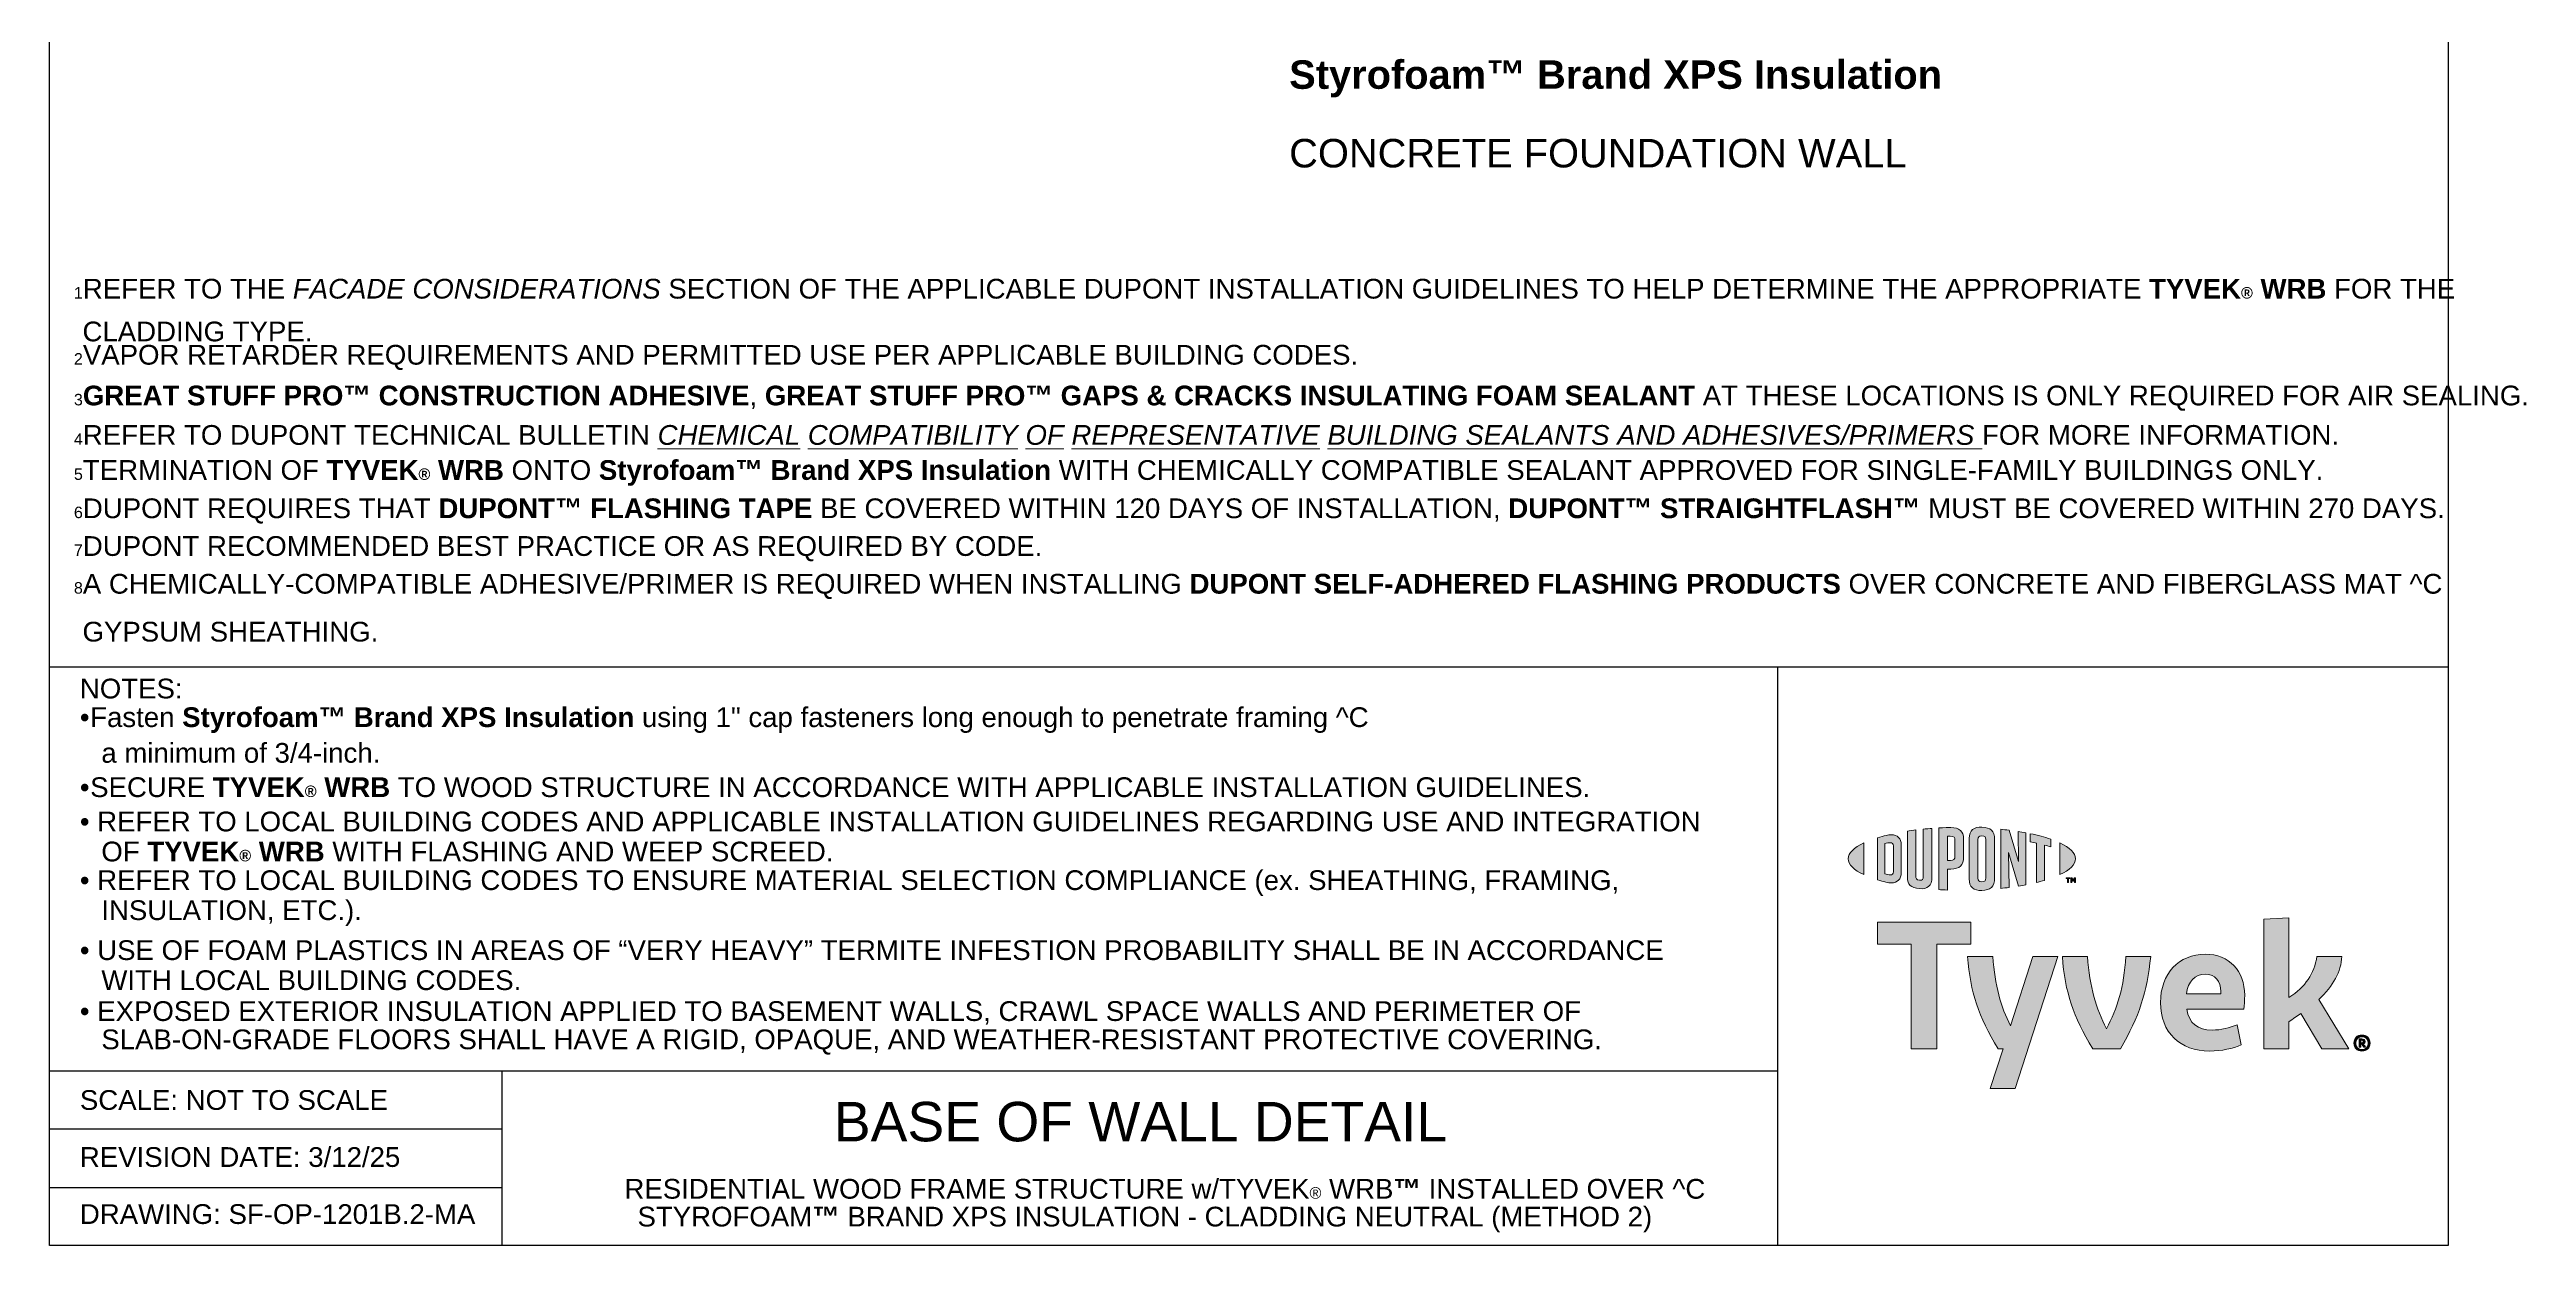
# Model space of a CAD drawing. Extents: x -3 to 604, y -763 to -5.
# Drawn here: x 26 to 604, y -763 to -484 of the extents above; entities that cross this region are included whole.
import ezdxf

# ---------------------------------------------------------------- set-up
doc = ezdxf.new("R2010")
doc.units = 0
doc.header["$MEASUREMENT"] = 0
doc.layers.add('background', color=7, linetype='Continuous', lineweight=0)
doc.layers.add('text', color=7, linetype='Continuous', lineweight=0)

# ---------------------------------------------------------------- blocks, each defined once
blk = doc.blocks.new('Block_1')
at = {"layer": 'background', "true_color": 0xe11b22, "transparency": 33554687}
h = blk.add_hatch(color=242, dxfattribs=at)
h.dxf.hatch_style = 2
edge = h.paths.add_edge_path()
edge.add_spline(control_points=[(445.62, -672.59), (445.62, -673.95), (446.93, -675.22), (449.23, -676.31), (449.23, -676.31), (449.23, -668.91), (449.23, -668.91), (446.93, -669.99), (445.62, -671.25), (445.62, -672.59)], knot_values=[0, 0, 0, 0, 1, 1, 1, 2, 2, 2, 3, 3, 3, 3], degree=3, periodic=0)
h = blk.add_hatch(color=242, dxfattribs=at)
h.dxf.hatch_style = 2
edge = h.paths.add_edge_path()
edge.add_spline(control_points=[(456.13, -675.62), (456.13, -676.19), (455.78, -676.38), (455.38, -676.38), (455.06, -676.38), (454.57, -676.26), (454.17, -676.15), (454.17, -676.15), (454.17, -669.08), (454.17, -669.08), (454.57, -668.97), (455.06, -668.86), (455.38, -668.86), (455.78, -668.86), (456.13, -669.04), (456.13, -669.61), (456.13, -669.61), (456.13, -675.62), (456.13, -675.62)], knot_values=[0, 0, 0, 0, 1, 1, 1, 2, 2, 2, 3, 3, 3, 4, 4, 4, 5, 5, 5, 6, 6, 6, 6], degree=3, periodic=0)
edge = h.paths.add_edge_path()
edge.add_spline(control_points=[(455.64, -667.01), (455, -667.01), (454.08, -667.19), (452.41, -667.71), (452.41, -667.71), (452.41, -677.52), (452.41, -677.52), (453.88, -677.96), (455, -678.23), (455.64, -678.23), (457.12, -678.23), (457.95, -677.32), (457.95, -675.87), (457.95, -675.87), (457.95, -669.36), (457.95, -669.36), (457.95, -667.91), (457.12, -667.01), (455.64, -667.01)], knot_values=[0, 0, 0, 0, 1, 1, 1, 2, 2, 2, 3, 3, 3, 4, 4, 4, 5, 5, 5, 6, 6, 6, 6], degree=3, periodic=0)
h = blk.add_hatch(color=242, dxfattribs=at)
h.dxf.hatch_style = 2
edge = h.paths.add_edge_path()
edge.add_spline(control_points=[(463.1, -676.77), (463.1, -677.34), (462.91, -677.7), (462.2, -677.61), (461.5, -677.53), (461.32, -677.23), (461.32, -676.56), (461.32, -676.56), (461.32, -665.89), (461.32, -665.89), (460.85, -665.94), (459.82, -666.08), (459.38, -666.14), (459.38, -666.14), (459.38, -676.94), (459.38, -676.94), (459.38, -678.66), (460.22, -679.33), (462.2, -679.56), (464.01, -679.77), (465.12, -678.85), (465.12, -676.94), (465.12, -676.94), (465.12, -665.53), (465.12, -665.53), (464.74, -665.55), (463.5, -665.66), (463.1, -665.7), (463.1, -665.7), (463.1, -676.77), (463.1, -676.77)], knot_values=[0, 0, 0, 0, 1, 1, 1, 2, 2, 2, 3, 3, 3, 4, 4, 4, 5, 5, 5, 6, 6, 6, 7, 7, 7, 8, 8, 8, 9, 9, 9, 10, 10, 10, 10], degree=3, periodic=0)
h = blk.add_hatch(color=242, dxfattribs=at)
h.dxf.hatch_style = 2
edge = h.paths.add_edge_path()
edge.add_spline(control_points=[(470.46, -672.08), (470.46, -672.7), (470.24, -673.01), (469.42, -673.01), (469.42, -673.01), (468.72, -673.01), (468.72, -673.01), (468.72, -673.01), (468.72, -667.35), (468.72, -667.35), (469.03, -667.33), (469.2, -667.33), (469.39, -667.33), (470.27, -667.33), (470.46, -667.66), (470.46, -668.29), (470.46, -668.29), (470.46, -672.08), (470.46, -672.08)], knot_values=[0, 0, 0, 0, 1, 1, 1, 2, 2, 2, 3, 3, 3, 4, 4, 4, 5, 5, 5, 6, 6, 6, 6], degree=3, periodic=0)
edge = h.paths.add_edge_path()
edge.add_spline(control_points=[(469.51, -665.32), (469.15, -665.32), (467.87, -665.36), (466.7, -665.43), (466.7, -665.43), (466.7, -679.8), (466.7, -679.8), (467.1, -679.82), (468.15, -679.88), (468.72, -679.89), (468.72, -679.89), (468.72, -675.01), (468.72, -675.01), (468.72, -675.01), (469.51, -675.01), (469.51, -675.01), (471.62, -675), (472.5, -674.06), (472.5, -672.23), (472.5, -672.23), (472.5, -668), (472.5, -668), (472.5, -666.21), (471.51, -665.32), (469.51, -665.32)], knot_values=[0, 0, 0, 0, 1, 1, 1, 2, 2, 2, 3, 3, 3, 4, 4, 4, 5, 5, 5, 6, 6, 6, 7, 7, 7, 8, 8, 8, 8], degree=3, periodic=0)
h = blk.add_hatch(color=242, dxfattribs=at)
h.dxf.hatch_style = 2
edge = h.paths.add_edge_path()
edge.add_spline(control_points=[(477.67, -677.1), (477.67, -677.66), (477.48, -677.96), (476.77, -677.98), (476.03, -678), (475.83, -677.68), (475.83, -677.1), (475.83, -677.1), (475.83, -668.14), (475.83, -668.14), (475.83, -667.55), (476.03, -667.23), (476.77, -667.25), (477.48, -667.27), (477.67, -667.57), (477.67, -668.14), (477.67, -668.14), (477.67, -677.1), (477.67, -677.1)], knot_values=[0, 0, 0, 0, 1, 1, 1, 2, 2, 2, 3, 3, 3, 4, 4, 4, 5, 5, 5, 6, 6, 6, 6], degree=3, periodic=0)
edge = h.paths.add_edge_path()
edge.add_spline(control_points=[(476.77, -665.24), (474.89, -665.15), (473.78, -665.98), (473.78, -667.87), (473.78, -667.87), (473.78, -677.26), (473.78, -677.26), (473.78, -679.26), (474.79, -680.08), (476.77, -680), (478.7, -679.91), (479.71, -679.18), (479.71, -677.05), (479.71, -677.05), (479.71, -668.08), (479.71, -668.08), (479.71, -666.06), (478.8, -665.34), (476.77, -665.24)], knot_values=[0, 0, 0, 0, 1, 1, 1, 2, 2, 2, 3, 3, 3, 4, 4, 4, 5, 5, 5, 6, 6, 6, 6], degree=3, periodic=0)
h = blk.add_hatch(color=242, dxfattribs=at)
h.dxf.hatch_style = 2
edge = h.paths.add_edge_path()
edge.add_spline(control_points=[(485.31, -673.24), (485.31, -673.24), (483.07, -665.94), (483.07, -665.94), (482.46, -665.86), (481.73, -665.78), (481.16, -665.72), (481.16, -665.72), (481.16, -679.51), (481.16, -679.51), (481.56, -679.47), (482.57, -679.36), (483.1, -679.29), (483.1, -679.29), (482.94, -671.17), (482.94, -671.17), (482.94, -671.17), (485.31, -678.97), (485.31, -678.97), (485.81, -678.89), (486.55, -678.76), (487.03, -678.67), (487.03, -678.67), (487.03, -666.56), (487.03, -666.56), (486.53, -666.46), (485.61, -666.3), (485.17, -666.24), (485.17, -666.24), (485.31, -673.24), (485.31, -673.24)], knot_values=[0, 0, 0, 0, 1, 1, 1, 2, 2, 2, 3, 3, 3, 4, 4, 4, 5, 5, 5, 6, 6, 6, 7, 7, 7, 8, 8, 8, 9, 9, 9, 10, 10, 10, 10], degree=3, periodic=0)
h = blk.add_hatch(color=242, dxfattribs=at)
h.dxf.hatch_style = 2
edge = h.paths.add_edge_path()
edge.add_spline(control_points=[(488.03, -668.68), (488.53, -668.77), (489.02, -668.87), (489.5, -668.97), (489.5, -668.97), (489.5, -678.14), (489.5, -678.14), (489.94, -678.03), (490.76, -677.82), (491.31, -677.66), (491.31, -677.66), (491.31, -669.4), (491.31, -669.4), (491.83, -669.54), (492.33, -669.68), (492.78, -669.81), (492.78, -669.81), (492.78, -668.04), (492.78, -668.04), (491.35, -667.54), (489.82, -667.13), (488.03, -666.76), (488.03, -666.76), (488.03, -668.68), (488.03, -668.68)], knot_values=[0, 0, 0, 0, 1, 1, 1, 2, 2, 2, 3, 3, 3, 4, 4, 4, 5, 5, 5, 6, 6, 6, 7, 7, 7, 8, 8, 8, 8], degree=3, periodic=0)
h = blk.add_hatch(color=242, dxfattribs=at)
h.dxf.hatch_style = 2
edge = h.paths.add_edge_path()
edge.add_spline(control_points=[(498.56, -672.59), (498.56, -673.95), (497.25, -675.22), (494.95, -676.31), (494.95, -676.31), (494.95, -668.91), (494.95, -668.91), (497.25, -669.99), (498.56, -671.25), (498.56, -672.59)], knot_values=[0, 0, 0, 0, 1, 1, 1, 2, 2, 2, 3, 3, 3, 3], degree=3, periodic=0)
h = blk.add_hatch(color=242, dxfattribs=at)
h.dxf.hatch_style = 2
edge = h.paths.add_edge_path()
edge.add_spline(control_points=[(497.49, -677.05), (497.49, -677.05), (497.71, -677.05), (497.71, -677.05), (497.71, -677.05), (498.03, -677.55), (498.03, -677.55), (498.03, -677.55), (498.35, -677.05), (498.35, -677.05), (498.35, -677.05), (498.56, -677.05), (498.56, -677.05), (498.56, -677.05), (498.56, -678.12), (498.56, -678.12), (498.56, -678.12), (498.37, -678.12), (498.37, -678.12), (498.37, -678.12), (498.37, -677.36), (498.37, -677.36), (498.37, -677.36), (498.04, -677.87), (498.04, -677.87), (498.04, -677.87), (498.02, -677.87), (498.02, -677.87), (498.02, -677.87), (497.69, -677.36), (497.69, -677.36), (497.69, -677.36), (497.69, -678.12), (497.69, -678.12), (497.69, -678.12), (497.49, -678.12), (497.49, -678.12), (497.49, -678.12), (497.49, -677.05), (497.49, -677.05)], knot_values=[0, 0, 0, 0, 1, 1, 1, 2, 2, 2, 3, 3, 3, 4, 4, 4, 5, 5, 5, 6, 6, 6, 7, 7, 7, 8, 8, 8, 9, 9, 9, 10, 10, 10, 11, 11, 11, 12, 12, 12, 13, 13, 13, 13], degree=3, periodic=0)
edge = h.paths.add_edge_path()
edge.add_spline(control_points=[(496.73, -677.24), (496.73, -677.24), (496.4, -677.24), (496.4, -677.24), (496.4, -677.24), (496.4, -677.05), (496.4, -677.05), (496.4, -677.05), (497.26, -677.05), (497.26, -677.05), (497.26, -677.05), (497.26, -677.24), (497.26, -677.24), (497.26, -677.24), (496.93, -677.24), (496.93, -677.24), (496.93, -677.24), (496.93, -678.12), (496.93, -678.12), (496.93, -678.12), (496.73, -678.12), (496.73, -678.12), (496.73, -678.12), (496.73, -677.24), (496.73, -677.24)], knot_values=[0, 0, 0, 0, 1, 1, 1, 2, 2, 2, 3, 3, 3, 4, 4, 4, 5, 5, 5, 6, 6, 6, 7, 7, 7, 8, 8, 8, 8], degree=3, periodic=0)
at = {"layer": 'background'}
for points, knots in [([(445.62, -672.59), (445.62, -673.95), (446.93, -675.22), (449.23, -676.31), (449.23, -676.31), (449.23, -668.91), (449.23, -668.91), (446.93, -669.99), (445.62, -671.25), (445.62, -672.59)], [0, 0, 0, 0, 1, 1, 1, 2, 2, 2, 3, 3, 3, 3]), ([(455.64, -667.01), (455, -667.01), (454.08, -667.19), (452.41, -667.71), (452.41, -667.71), (452.41, -677.52), (452.41, -677.52), (453.88, -677.96), (455, -678.23), (455.64, -678.23), (457.12, -678.23), (457.95, -677.32), (457.95, -675.87), (457.95, -675.87), (457.95, -669.36), (457.95, -669.36), (457.95, -667.91), (457.12, -667.01), (455.64, -667.01)], [0, 0, 0, 0, 1, 1, 1, 2, 2, 2, 3, 3, 3, 4, 4, 4, 5, 5, 5, 6, 6, 6, 6]), ([(456.13, -675.62), (456.13, -676.19), (455.78, -676.38), (455.38, -676.38), (455.06, -676.38), (454.57, -676.26), (454.17, -676.15), (454.17, -676.15), (454.17, -669.08), (454.17, -669.08), (454.57, -668.97), (455.06, -668.86), (455.38, -668.86), (455.78, -668.86), (456.13, -669.04), (456.13, -669.61), (456.13, -669.61), (456.13, -675.62), (456.13, -675.62)], [0, 0, 0, 0, 1, 1, 1, 2, 2, 2, 3, 3, 3, 4, 4, 4, 5, 5, 5, 6, 6, 6, 6]), ([(463.1, -676.77), (463.1, -677.34), (462.91, -677.7), (462.2, -677.61), (461.5, -677.53), (461.32, -677.23), (461.32, -676.56), (461.32, -676.56), (461.32, -665.89), (461.32, -665.89), (460.85, -665.94), (459.82, -666.08), (459.38, -666.14), (459.38, -666.14), (459.38, -676.94), (459.38, -676.94), (459.38, -678.66), (460.22, -679.33), (462.2, -679.56), (464.01, -679.77), (465.12, -678.85), (465.12, -676.94), (465.12, -676.94), (465.12, -665.53), (465.12, -665.53), (464.74, -665.55), (463.5, -665.66), (463.1, -665.7), (463.1, -665.7), (463.1, -676.77), (463.1, -676.77)], [0, 0, 0, 0, 1, 1, 1, 2, 2, 2, 3, 3, 3, 4, 4, 4, 5, 5, 5, 6, 6, 6, 7, 7, 7, 8, 8, 8, 9, 9, 9, 10, 10, 10, 10]), ([(469.51, -665.32), (469.15, -665.32), (467.87, -665.36), (466.7, -665.43), (466.7, -665.43), (466.7, -679.8), (466.7, -679.8), (467.1, -679.82), (468.15, -679.88), (468.72, -679.89), (468.72, -679.89), (468.72, -675.01), (468.72, -675.01), (468.72, -675.01), (469.51, -675.01), (469.51, -675.01), (471.62, -675), (472.5, -674.06), (472.5, -672.23), (472.5, -672.23), (472.5, -668), (472.5, -668), (472.5, -666.21), (471.51, -665.32), (469.51, -665.32)], [0, 0, 0, 0, 1, 1, 1, 2, 2, 2, 3, 3, 3, 4, 4, 4, 5, 5, 5, 6, 6, 6, 7, 7, 7, 8, 8, 8, 8]), ([(470.46, -672.08), (470.46, -672.7), (470.24, -673.01), (469.42, -673.01), (469.42, -673.01), (468.72, -673.01), (468.72, -673.01), (468.72, -673.01), (468.72, -667.35), (468.72, -667.35), (469.03, -667.33), (469.2, -667.33), (469.39, -667.33), (470.27, -667.33), (470.46, -667.66), (470.46, -668.29), (470.46, -668.29), (470.46, -672.08), (470.46, -672.08)], [0, 0, 0, 0, 1, 1, 1, 2, 2, 2, 3, 3, 3, 4, 4, 4, 5, 5, 5, 6, 6, 6, 6]), ([(476.77, -665.24), (474.89, -665.15), (473.78, -665.98), (473.78, -667.87), (473.78, -667.87), (473.78, -677.26), (473.78, -677.26), (473.78, -679.26), (474.79, -680.08), (476.77, -680), (478.7, -679.91), (479.71, -679.18), (479.71, -677.05), (479.71, -677.05), (479.71, -668.08), (479.71, -668.08), (479.71, -666.06), (478.8, -665.34), (476.77, -665.24)], [0, 0, 0, 0, 1, 1, 1, 2, 2, 2, 3, 3, 3, 4, 4, 4, 5, 5, 5, 6, 6, 6, 6]), ([(477.67, -677.1), (477.67, -677.66), (477.48, -677.96), (476.77, -677.98), (476.03, -678), (475.83, -677.68), (475.83, -677.1), (475.83, -677.1), (475.83, -668.14), (475.83, -668.14), (475.83, -667.55), (476.03, -667.23), (476.77, -667.25), (477.48, -667.27), (477.67, -667.57), (477.67, -668.14), (477.67, -668.14), (477.67, -677.1), (477.67, -677.1)], [0, 0, 0, 0, 1, 1, 1, 2, 2, 2, 3, 3, 3, 4, 4, 4, 5, 5, 5, 6, 6, 6, 6]), ([(485.31, -673.24), (485.31, -673.24), (483.07, -665.94), (483.07, -665.94), (482.46, -665.86), (481.73, -665.78), (481.16, -665.72), (481.16, -665.72), (481.16, -679.51), (481.16, -679.51), (481.56, -679.47), (482.57, -679.36), (483.1, -679.29), (483.1, -679.29), (482.94, -671.17), (482.94, -671.17), (482.94, -671.17), (485.31, -678.97), (485.31, -678.97), (485.81, -678.89), (486.55, -678.76), (487.03, -678.67), (487.03, -678.67), (487.03, -666.56), (487.03, -666.56), (486.53, -666.46), (485.61, -666.3), (485.17, -666.24), (485.17, -666.24), (485.31, -673.24), (485.31, -673.24)], [0, 0, 0, 0, 1, 1, 1, 2, 2, 2, 3, 3, 3, 4, 4, 4, 5, 5, 5, 6, 6, 6, 7, 7, 7, 8, 8, 8, 9, 9, 9, 10, 10, 10, 10]), ([(488.03, -668.68), (488.53, -668.77), (489.02, -668.87), (489.5, -668.97), (489.5, -668.97), (489.5, -678.14), (489.5, -678.14), (489.94, -678.03), (490.76, -677.82), (491.31, -677.66), (491.31, -677.66), (491.31, -669.4), (491.31, -669.4), (491.83, -669.54), (492.33, -669.68), (492.78, -669.81), (492.78, -669.81), (492.78, -668.04), (492.78, -668.04), (491.35, -667.54), (489.82, -667.13), (488.03, -666.76), (488.03, -666.76), (488.03, -668.68), (488.03, -668.68)], [0, 0, 0, 0, 1, 1, 1, 2, 2, 2, 3, 3, 3, 4, 4, 4, 5, 5, 5, 6, 6, 6, 7, 7, 7, 8, 8, 8, 8]), ([(498.56, -672.59), (498.56, -673.95), (497.25, -675.22), (494.95, -676.31), (494.95, -676.31), (494.95, -668.91), (494.95, -668.91), (497.25, -669.99), (498.56, -671.25), (498.56, -672.59)], [0, 0, 0, 0, 1, 1, 1, 2, 2, 2, 3, 3, 3, 3]), ([(496.73, -677.24), (496.73, -677.24), (496.4, -677.24), (496.4, -677.24), (496.4, -677.24), (496.4, -677.05), (496.4, -677.05), (496.4, -677.05), (497.26, -677.05), (497.26, -677.05), (497.26, -677.05), (497.26, -677.24), (497.26, -677.24), (497.26, -677.24), (496.93, -677.24), (496.93, -677.24), (496.93, -677.24), (496.93, -678.12), (496.93, -678.12), (496.93, -678.12), (496.73, -678.12), (496.73, -678.12), (496.73, -678.12), (496.73, -677.24), (496.73, -677.24)], [0, 0, 0, 0, 1, 1, 1, 2, 2, 2, 3, 3, 3, 4, 4, 4, 5, 5, 5, 6, 6, 6, 7, 7, 7, 8, 8, 8, 8]), ([(497.49, -677.05), (497.49, -677.05), (497.71, -677.05), (497.71, -677.05), (497.71, -677.05), (498.03, -677.55), (498.03, -677.55), (498.03, -677.55), (498.35, -677.05), (498.35, -677.05), (498.35, -677.05), (498.56, -677.05), (498.56, -677.05), (498.56, -677.05), (498.56, -678.12), (498.56, -678.12), (498.56, -678.12), (498.37, -678.12), (498.37, -678.12), (498.37, -678.12), (498.37, -677.36), (498.37, -677.36), (498.37, -677.36), (498.04, -677.87), (498.04, -677.87), (498.04, -677.87), (498.02, -677.87), (498.02, -677.87), (498.02, -677.87), (497.69, -677.36), (497.69, -677.36), (497.69, -677.36), (497.69, -678.12), (497.69, -678.12), (497.69, -678.12), (497.49, -678.12), (497.49, -678.12), (497.49, -678.12), (497.49, -677.05), (497.49, -677.05)], [0, 0, 0, 0, 1, 1, 1, 2, 2, 2, 3, 3, 3, 4, 4, 4, 5, 5, 5, 6, 6, 6, 7, 7, 7, 8, 8, 8, 9, 9, 9, 10, 10, 10, 11, 11, 11, 12, 12, 12, 13, 13, 13, 13])]:
    blk.add_open_spline(points, degree=3, knots=knots, dxfattribs=at)
blk = doc.blocks.new('Block_5')
at = {"layer": 'background', "true_color": 0x17477e, "transparency": 33554687}
h = blk.add_hatch(color=156, dxfattribs=at)
h.dxf.hatch_style = 2
edge = h.paths.add_edge_path()
edge.add_spline(control_points=[(555.25, -705.41), (555.25, -705.41), (562.26, -716.93), (562.26, -716.93), (562.26, -716.93), (555.93, -716.93), (555.93, -716.93), (555.93, -716.93), (551.08, -708.7), (551.08, -708.7), (550.19, -709.33), (549.26, -709.97), (548.25, -710.6), (548.25, -710.6), (548.25, -716.93), (548.25, -716.93), (548.25, -716.93), (542.42, -716.93), (542.42, -716.93), (542.42, -716.93), (542.42, -686.67), (542.42, -686.67), (542.42, -686.67), (548.25, -686.37), (548.25, -686.37), (548.25, -686.37), (548.25, -704.99), (548.25, -704.99), (552.21, -702.41), (554.16, -699.46), (554.83, -695.36), (554.83, -695.36), (560.61, -695.36), (560.61, -695.36), (560.49, -698.99), (558.63, -702.24), (555.25, -705.41)], knot_values=[0, 0, 0, 0, 1, 1, 1, 2, 2, 2, 3, 3, 3, 4, 4, 4, 5, 5, 5, 6, 6, 6, 7, 7, 7, 8, 8, 8, 9, 9, 9, 10, 10, 10, 11, 11, 11, 12, 12, 12, 12], degree=3, periodic=0)
h = blk.add_hatch(color=156, dxfattribs=at)
h.dxf.hatch_style = 2
h.paths.add_polyline_path([(474.14, -687.39), (452.41, -687.39), (452.41, -692.54), (460.25, -692.54), (460.25, -716.93), (466.29, -716.93), (466.29, -692.54), (474.14, -692.54)])
h = blk.add_hatch(color=156, dxfattribs=at)
h.dxf.hatch_style = 2
edge = h.paths.add_edge_path()
edge.add_spline(control_points=[(510.27, -695.36), (509.89, -702.58), (508.28, -707.48), (505.79, -712.24), (503.39, -707.48), (501.83, -702.58), (501.36, -695.36), (501.36, -695.36), (495.5, -695.36), (495.5, -695.36), (496.13, -703.85), (498.03, -709.29), (502.59, -716.93), (502.59, -716.93), (509.04, -716.93), (509.04, -716.93), (513.43, -709.29), (515.25, -703.85), (516.09, -695.36), (516.09, -695.36), (510.27, -695.36), (510.27, -695.36)], knot_values=[0, 0, 0, 0, 1, 1, 1, 2, 2, 2, 3, 3, 3, 4, 4, 4, 5, 5, 5, 6, 6, 6, 7, 7, 7, 7], degree=3, periodic=0)
h = blk.add_hatch(color=156, dxfattribs=at)
h.dxf.hatch_style = 2
edge = h.paths.add_edge_path()
edge.add_spline(control_points=[(524.4, -704.1), (524.4, -704.1), (532.42, -704.1), (532.42, -704.1), (532.42, -704.1), (532.42, -703.59), (532.42, -703.59), (532.42, -701.23), (531.16, -699.5), (528.83, -699.5), (526.39, -699.5), (524.78, -701.23), (524.4, -704.1)], knot_values=[0, 0, 0, 0, 1, 1, 1, 2, 2, 2, 3, 3, 3, 4, 4, 4, 4], degree=3, periodic=0)
edge = h.paths.add_edge_path()
edge.add_spline(control_points=[(537.19, -716), (535.33, -716.85), (532.59, -717.44), (529.81, -717.44), (523.01, -717.44), (518.37, -713.13), (518.37, -706.13), (518.37, -699.42), (522.63, -694.86), (528.83, -694.86), (534.36, -694.86), (537.99, -698.78), (537.99, -704.44), (537.99, -705.7), (537.91, -706.8), (537.82, -707.64), (537.82, -707.64), (524.49, -707.64), (524.49, -707.64), (525.04, -711.02), (527.02, -712.54), (530.4, -712.54), (532.46, -712.54), (534.45, -712.08), (536.26, -711.32), (536.26, -711.32), (537.19, -716), (537.19, -716)], knot_values=[0, 0, 0, 0, 1, 1, 1, 2, 2, 2, 3, 3, 3, 4, 4, 4, 5, 5, 5, 6, 6, 6, 7, 7, 7, 8, 8, 8, 9, 9, 9, 9], degree=3, periodic=0)
at = {"layer": 'background'}
blk.add_lwpolyline([(474.14, -687.39), (452.41, -687.39), (452.41, -692.54), (460.25, -692.54), (460.25, -716.93), (466.29, -716.93), (466.29, -692.54), (474.14, -692.54)], close=True, dxfattribs=at)
for points, knots in [([(555.25, -705.41), (555.25, -705.41), (562.26, -716.93), (562.26, -716.93), (562.26, -716.93), (555.93, -716.93), (555.93, -716.93), (555.93, -716.93), (551.08, -708.7), (551.08, -708.7), (550.19, -709.33), (549.26, -709.97), (548.25, -710.6), (548.25, -710.6), (548.25, -716.93), (548.25, -716.93), (548.25, -716.93), (542.42, -716.93), (542.42, -716.93), (542.42, -716.93), (542.42, -686.67), (542.42, -686.67), (542.42, -686.67), (548.25, -686.37), (548.25, -686.37), (548.25, -686.37), (548.25, -704.99), (548.25, -704.99), (552.21, -702.41), (554.16, -699.46), (554.83, -695.36), (554.83, -695.36), (560.61, -695.36), (560.61, -695.36), (560.49, -698.99), (558.63, -702.24), (555.25, -705.41)], [0, 0, 0, 0, 1, 1, 1, 2, 2, 2, 3, 3, 3, 4, 4, 4, 5, 5, 5, 6, 6, 6, 7, 7, 7, 8, 8, 8, 9, 9, 9, 10, 10, 10, 11, 11, 11, 12, 12, 12, 12]), ([(510.27, -695.36), (509.89, -702.58), (508.28, -707.48), (505.79, -712.24), (503.39, -707.48), (501.83, -702.58), (501.36, -695.36), (501.36, -695.36), (495.5, -695.36), (495.5, -695.36), (496.13, -703.85), (498.03, -709.29), (502.59, -716.93), (502.59, -716.93), (509.04, -716.93), (509.04, -716.93), (513.43, -709.29), (515.25, -703.85), (516.09, -695.36), (516.09, -695.36), (510.27, -695.36), (510.27, -695.36)], [0, 0, 0, 0, 1, 1, 1, 2, 2, 2, 3, 3, 3, 4, 4, 4, 5, 5, 5, 6, 6, 6, 7, 7, 7, 7]), ([(537.19, -716), (535.33, -716.85), (532.59, -717.44), (529.81, -717.44), (523.01, -717.44), (518.37, -713.13), (518.37, -706.13), (518.37, -699.42), (522.63, -694.86), (528.83, -694.86), (534.36, -694.86), (537.99, -698.78), (537.99, -704.44), (537.99, -705.7), (537.91, -706.8), (537.82, -707.64), (537.82, -707.64), (524.49, -707.64), (524.49, -707.64), (525.04, -711.02), (527.02, -712.54), (530.4, -712.54), (532.46, -712.54), (534.45, -712.08), (536.26, -711.32), (536.26, -711.32), (537.19, -716), (537.19, -716)], [0, 0, 0, 0, 1, 1, 1, 2, 2, 2, 3, 3, 3, 4, 4, 4, 5, 5, 5, 6, 6, 6, 7, 7, 7, 8, 8, 8, 9, 9, 9, 9]), ([(524.4, -704.1), (524.4, -704.1), (532.42, -704.1), (532.42, -704.1), (532.42, -704.1), (532.42, -703.59), (532.42, -703.59), (532.42, -701.23), (531.16, -699.5), (528.83, -699.5), (526.39, -699.5), (524.78, -701.23), (524.4, -704.1)], [0, 0, 0, 0, 1, 1, 1, 2, 2, 2, 3, 3, 3, 4, 4, 4, 4])]:
    blk.add_open_spline(points, degree=3, knots=knots, dxfattribs=at)
blk = doc.blocks.new('Block_4')
at = {"layer": 'background', "true_color": 0x17477e, "transparency": 33554687}
h = blk.add_hatch(color=156, dxfattribs=at)
h.dxf.hatch_style = 2
edge = h.paths.add_edge_path()
edge.add_spline(control_points=[(488.64, -695.36), (488.64, -695.36), (483.41, -711.6), (483.41, -711.6), (481.19, -707.03), (479.74, -702.25), (479.3, -695.36), (479.3, -695.36), (473.43, -695.36), (473.43, -695.36), (474.07, -703.85), (475.97, -709.29), (480.52, -716.93), (480.52, -716.93), (481.7, -716.93), (481.7, -716.93), (481.7, -716.93), (478.71, -726.21), (478.71, -726.21), (478.71, -726.21), (484.53, -726.21), (484.53, -726.21), (484.53, -726.21), (494.46, -695.36), (494.46, -695.36), (494.46, -695.36), (488.64, -695.36), (488.64, -695.36)], knot_values=[0, 0, 0, 0, 1, 1, 1, 2, 2, 2, 3, 3, 3, 4, 4, 4, 5, 5, 5, 6, 6, 6, 7, 7, 7, 8, 8, 8, 9, 9, 9, 9], degree=3, periodic=0)
at = {"layer": 'background'}
blk.add_open_spline([(488.64, -695.36), (488.64, -695.36), (483.41, -711.6), (483.41, -711.6), (481.19, -707.03), (479.74, -702.25), (479.3, -695.36), (479.3, -695.36), (473.43, -695.36), (473.43, -695.36), (474.07, -703.85), (475.97, -709.29), (480.52, -716.93), (480.52, -716.93), (481.7, -716.93), (481.7, -716.93), (481.7, -716.93), (478.71, -726.21), (478.71, -726.21), (478.71, -726.21), (484.53, -726.21), (484.53, -726.21), (484.53, -726.21), (494.46, -695.36), (494.46, -695.36), (494.46, -695.36), (488.64, -695.36), (488.64, -695.36)], degree=3, knots=[0, 0, 0, 0, 1, 1, 1, 2, 2, 2, 3, 3, 3, 4, 4, 4, 5, 5, 5, 6, 6, 6, 7, 7, 7, 8, 8, 8, 9, 9, 9, 9], dxfattribs=at)
blk.add_blockref('Block_5', (0, 0), dxfattribs=at)
blk = doc.blocks.new('Block_6')
at = {"layer": 'background', "true_color": 0x17477e, "transparency": 33554687}
h = blk.add_hatch(color=156, dxfattribs=at)
h.dxf.hatch_style = 2
edge = h.paths.add_edge_path()
edge.add_spline(control_points=[(565.05, -714.94), (565.05, -714.94), (565.05, -715.49), (565.05, -715.49), (565.05, -715.49), (565.29, -715.49), (565.29, -715.49), (565.53, -715.49), (565.65, -715.43), (565.65, -715.22), (565.65, -715.01), (565.53, -714.94), (565.29, -714.94), (565.29, -714.94), (565.05, -714.94), (565.05, -714.94)], knot_values=[0, 0, 0, 0, 1, 1, 1, 2, 2, 2, 3, 3, 3, 4, 4, 4, 5, 5, 5, 5], degree=3, periodic=0)
edge = h.paths.add_edge_path()
edge.add_spline(control_points=[(564.64, -714.59), (564.64, -714.59), (565.29, -714.59), (565.29, -714.59), (565.8, -714.59), (566.05, -714.83), (566.05, -715.22), (566.05, -715.49), (565.93, -715.68), (565.68, -715.77), (565.81, -716.02), (565.97, -716.25), (566.18, -716.5), (566.18, -716.5), (565.69, -716.5), (565.69, -716.5), (565.51, -716.27), (565.38, -716.06), (565.27, -715.84), (565.27, -715.84), (565.05, -715.84), (565.05, -715.84), (565.05, -715.84), (565.05, -716.5), (565.05, -716.5), (565.05, -716.5), (564.64, -716.5), (564.64, -716.5), (564.64, -716.5), (564.64, -714.59), (564.64, -714.59)], knot_values=[0, 0, 0, 0, 1, 1, 1, 2, 2, 2, 3, 3, 3, 4, 4, 4, 5, 5, 5, 6, 6, 6, 7, 7, 7, 8, 8, 8, 9, 9, 9, 10, 10, 10, 10], degree=3, periodic=0)
edge = h.paths.add_edge_path()
edge.add_spline(control_points=[(565.32, -714.1), (564.4, -714.1), (563.88, -714.63), (563.88, -715.58), (563.88, -716.54), (564.4, -717.06), (565.32, -717.06), (566.23, -717.06), (566.76, -716.54), (566.76, -715.58), (566.76, -714.63), (566.23, -714.1), (565.32, -714.1)], knot_values=[0, 0, 0, 0, 1, 1, 1, 2, 2, 2, 3, 3, 3, 4, 4, 4, 4], degree=3, periodic=0)
edge = h.paths.add_edge_path()
edge.add_spline(control_points=[(565.32, -713.72), (566.45, -713.72), (567.2, -714.44), (567.2, -715.58), (567.2, -716.72), (566.44, -717.43), (565.32, -717.43), (564.17, -717.43), (563.44, -716.72), (563.44, -715.58), (563.44, -714.44), (564.18, -713.72), (565.32, -713.72)], knot_values=[0, 0, 0, 0, 1, 1, 1, 2, 2, 2, 3, 3, 3, 4, 4, 4, 4], degree=3, periodic=0)
at = {"layer": 'background'}
for points, knots in [([(565.32, -713.72), (566.45, -713.72), (567.2, -714.44), (567.2, -715.58), (567.2, -716.72), (566.44, -717.43), (565.32, -717.43), (564.17, -717.43), (563.44, -716.72), (563.44, -715.58), (563.44, -714.44), (564.18, -713.72), (565.32, -713.72)], [0, 0, 0, 0, 1, 1, 1, 2, 2, 2, 3, 3, 3, 4, 4, 4, 4]), ([(565.32, -714.1), (564.4, -714.1), (563.88, -714.63), (563.88, -715.58), (563.88, -716.54), (564.4, -717.06), (565.32, -717.06), (566.23, -717.06), (566.76, -716.54), (566.76, -715.58), (566.76, -714.63), (566.23, -714.1), (565.32, -714.1)], [0, 0, 0, 0, 1, 1, 1, 2, 2, 2, 3, 3, 3, 4, 4, 4, 4]), ([(564.64, -714.59), (564.64, -714.59), (565.29, -714.59), (565.29, -714.59), (565.8, -714.59), (566.05, -714.83), (566.05, -715.22), (566.05, -715.49), (565.93, -715.68), (565.68, -715.77), (565.81, -716.02), (565.97, -716.25), (566.18, -716.5), (566.18, -716.5), (565.69, -716.5), (565.69, -716.5), (565.51, -716.27), (565.38, -716.06), (565.27, -715.84), (565.27, -715.84), (565.05, -715.84), (565.05, -715.84), (565.05, -715.84), (565.05, -716.5), (565.05, -716.5), (565.05, -716.5), (564.64, -716.5), (564.64, -716.5), (564.64, -716.5), (564.64, -714.59), (564.64, -714.59)], [0, 0, 0, 0, 1, 1, 1, 2, 2, 2, 3, 3, 3, 4, 4, 4, 5, 5, 5, 6, 6, 6, 7, 7, 7, 8, 8, 8, 9, 9, 9, 10, 10, 10, 10]), ([(565.05, -714.94), (565.05, -714.94), (565.05, -715.49), (565.05, -715.49), (565.05, -715.49), (565.29, -715.49), (565.29, -715.49), (565.53, -715.49), (565.65, -715.43), (565.65, -715.22), (565.65, -715.01), (565.53, -714.94), (565.29, -714.94), (565.29, -714.94), (565.05, -714.94), (565.05, -714.94)], [0, 0, 0, 0, 1, 1, 1, 2, 2, 2, 3, 3, 3, 4, 4, 4, 5, 5, 5, 5])]:
    blk.add_open_spline(points, degree=3, knots=knots, dxfattribs=at)
blk = doc.blocks.new('Block_3')
at = {"layer": 'background'}
for name in ['Block_4', 'Block_6']:
    blk.add_blockref(name, (0, 0), dxfattribs=at)
blk = doc.blocks.new('Block_2')
at = {"layer": 'background'}
blk.add_blockref('Block_3', (0, 0), dxfattribs=at)
blk = doc.blocks.new('Block_0')
at = {"layer": 'background'}
for name in ['Block_1', 'Block_2']:
    blk.add_blockref(name, (0, 0), dxfattribs=at)

msp = doc.modelspace()

# ---------------------------------------------------------------- linework, layer by layer
at = {"layer": 'background', "color": 250, "lineweight": 25, "true_color": 0x231f20}
for p, q in [((26.46, -627.89), (585.42, -627.89)), ((429.12, -627.89), (429.12, -762.78)), ((26.46, -722.04), (429.12, -722.04)), ((131.88, -722.04), (131.88, -762.78)), ((26.46, -735.6), (131.88, -735.6)), ((26.46, -749.22), (131.88, -749.22))]:
    msp.add_line(p, q, dxfattribs=at)
msp.add_lwpolyline([(585.42, -762.78), (26.46, -762.78), (26.46, -29.1), (585.42, -29.1)], close=True, dxfattribs=at)

# ---------------------------------------------------------------- block references
at = {"layer": 'background'}
msp.add_blockref('Block_0', (0, 0), dxfattribs=at)

# ---------------------------------------------------------------- texts
at = {"layer": 'text', "char_height": 0.2, "attachment_point": 7}
for s, insert in [('\\C9;\\c12499641;\\FArial Bold|b1|i0|c1;\\H6.644453;\\W1.000000;Styrofoam™ Brand XPS Insulation', (315.33, -495.08)), ('\\C250;\\c2105123;\\FArial|b0|i0|c1;\\H6.644453;\\W1.000000;CONCRETE FOUNDATION WALL', (315.33, -511.5)), ('\\C250;\\c2105123;\\FArial|b0|i0|c1;\\H2.682966;\\W1.000000;1\\H4.602000;REFER TO THE \\FArial Italic|b0|i1|c1;FACADE CONSIDERATIONS\\FArial|b0|i0|c1; SECTION OF THE APPLICABLE DUPONT INSTALLATION GUIDELINES TO HELP DETERMINE THE APPROPRIATE \\C165;\\c11033150;\\FArial Bold|b1|i0|c1;TYVEK\\H2.682966;®\\H4.602000; WRB\\C250;\\c2105123;\\FArial|b0|i0|c1; FOR THE ', (32.14, -542.05)), ('\\C250;\\c2105123;\\FArial|b0|i0|c1;\\H4.602000;\\W1.000000;CLADDING TYPE.', (34.14, -552.02)), ('\\C250;\\c2105123;\\FArial|b0|i0|c1;\\H2.682966;\\W1.000000;2\\H4.602000;VAPOR RETARDER REQUIREMENTS AND PERMITTED USE PER APPLICABLE BUILDING CODES.', (32.14, -558.65)), ('\\C250;\\c2105123;\\FArial|b0|i0|c1;\\H2.682966;\\W1.000000;3\\C43;\\c4370683;\\FArial Bold|b1|i0|c1;\\H4.602000;GREAT STUFF PRO™ CONSTRUCTION ADHESIVE\\C250;\\c2105123;\\FArial|b0|i0|c1;,\\C43;\\c4370683;\\FArial Bold|b1|i0|c1; GREAT STUFF PRO™ GAPS & CRACKS INSULATING FOAM SEALANT\\C250;\\c2105123;\\FArial|b0|i0|c1; AT THESE LOCATIONS IS ONLY REQUIRED FOR AIR SEALING.', (32.14, -568.15)), ('\\C250;\\c2039586;\\FArial|b0|i0|c1;\\H2.682966;\\W1.000000;4\\H4.602000;REFER TO DUPONT TECHNICAL BULLETIN \\L\\C156;\\c8275735;\\FArial Italic|b0|i1|c1;CHEMICA\\l\\LL\\l\\L COM\\l\\LPA\\l\\LTIBILIT\\l\\LY\\l\\L O\\l\\LF\\l\\L REPRESEN\\l\\LTA\\l\\LTIVE BUILDING SEALANTS\\l\\L \\l\\LAND\\l\\L \\l\\LADHESIVES/PRIMERS\\l\\C250;\\c2039586;\\FArial|b0|i0|c1; FOR MORE INFORMATION.', (32.14, -576.15)), ('\\C250;\\c2105123;\\FArial|b0|i0|c1;\\H2.682966;\\W1.000000;5\\H4.602000;TERMINATION OF \\C165;\\c11033150;\\FArial Bold|b1|i0|c1;TYVEK\\H2.682966;®\\H4.602000; WRB\\C250;\\c2105123;\\FArial|b0|i0|c1; ONTO \\C9;\\c12499641;\\FArial Bold|b1|i0|c1;Styrofoam™ Brand XPS Insulation\\C250;\\c2105123;\\FArial|b0|i0|c1; WITH CHEMICALLY COMPATIBLE SEALANT APPROVED FOR SINGLE-FAMILY BUILDINGS ONLY.', (32.14, -585.65)), ('\\C250;\\c2105123;\\FArial|b0|i0|c1;\\H2.682966;\\W1.000000;6\\H4.602000;DUPONT REQUIRES THAT \\C217;\\c9447809;\\FArial Bold|b1|i0|c1;DUPONT™ FLASHING TAPE\\C250;\\c2105123;\\FArial|b0|i0|c1; BE COVERED WITHIN 120 DAYS OF INSTALLATION, \\C17;\\c3155065;\\FArial Bold|b1|i0|c1;DUPONT™ STRAIGHTFLASH™\\C250;\\c2105123;\\FArial|b0|i0|c1; MUST BE COVERED WITHIN 270 DAYS.', (32.14, -594.45)), ('\\C250;\\c2105123;\\FArial|b0|i0|c1;\\H2.682966;\\W1.000000;7\\H4.602000;DUPONT RECOMMENDED BEST PRACTICE OR AS REQUIRED BY CODE. ', (32.14, -603.25)), ('\\C250;\\c2105123;\\FArial|b0|i0|c1;\\H2.682966;\\W1.000000;8\\H4.602000;A CHEMICALLY-COMPATIBLE ADHESIVE/PRIMER IS REQUIRED WHEN INSTALLING \\C240;\\c4339695;\\FArial Bold|b1|i0|c1;DUPONT SELF-ADHERED FLASHING PRODUCTS\\C250;\\c2105123;\\FArial|b0|i0|c1; OVER CONCRETE AND FIBERGLASS MAT ^C', (32.14, -612.05)), ('\\C250;\\c2105123;\\FArial|b0|i0|c1;\\H4.602000;\\W1.000000;GYPSUM SHEATHING.', (34.14, -622.02)), ('\\C250;\\c2105123;\\FArial|b0|i0|c1;\\H4.602000;\\W1.000000;NOTES:', (33.53, -635.28)), ('\\C250;\\c2105123;\\FArial|b0|i0|c1;\\H4.602000;\\W1.000000;•^IFasten \\C9;\\c12499641;\\FArial Bold|b1|i0|c1;Styrofoam™ Brand XPS Insulation\\C250;\\c2105123;\\FArial|b0|i0|c1; using 1" cap fasteners long enough to penetrate framing ^C', (33.53, -643.28)), ('\\C250;\\c2105123;\\FArial|b0|i0|c1;\\H4.602000;\\W1.000000;a minimum of 3/4-inch.', (38.53, -650.28)), ('\\C250;\\c2105123;\\FArial|b0|i0|c1;\\H4.602000;\\W1.000000;•^ISECURE \\C165;\\c11033150;\\FArial Bold|b1|i0|c1;TYVEK\\H2.682966;®\\H4.602000; WRB\\C250;\\c2105123;\\FArial|b0|i0|c1; TO WOOD STRUCTURE IN ACCORDANCE WITH APPLICABLE INSTALLATION GUIDELINES.', (33.53, -658.28)), ('\\C250;\\c2105123;\\FArial|b0|i0|c1;\\H4.602000;\\W1.000000;• REFER TO LOCAL BUILDING CODES AND APPLICABLE INSTALLATION GUIDELINES REGARDING USE AND INTEGRATION ', (33.53, -666.28)), ('\\C250;\\c2105123;\\FArial|b0|i0|c1;\\H4.602000;\\W1.000000;OF \\C165;\\c11033150;\\FArial Bold|b1|i0|c1;TYVEK\\H2.682966;®\\H4.602000; WRB\\C250;\\c2105123;\\FArial|b0|i0|c1; WITH FLASHING AND WEEP SCREED.', (38.53, -673.28)), ('\\C250;\\c2105123;\\FArial|b0|i0|c1;\\H4.602000;\\W1.000000;• REFER TO LOCAL BUILDING CODES TO ENSURE MATERIAL SELECTION COMPLIANCE (ex. SHEATHING, FRAMING, ', (33.53, -681.28)), ('\\C250;\\c2105123;\\FArial|b0|i0|c1;\\H4.602000;\\W1.000000;INSULATION, ETC.).', (38.53, -688.28)), ('\\C250;\\c2105123;\\FArial|b0|i0|c1;\\H4.602000;\\W1.000000;• USE OF FOAM PLASTICS IN AREAS OF “VERY HEAVY” TERMITE INFESTION PROBABILITY SHALL BE IN ACCORDANCE ', (33.53, -696.28)), ('\\C250;\\c2105123;\\FArial|b0|i0|c1;\\H4.602000;\\W1.000000;WITH LOCAL BUILDING CODES.', (38.53, -703.28)), ('\\C250;\\c2105123;\\FArial|b0|i0|c1;\\H4.602000;\\W1.000000;• EXPOSED EXTERIOR INSULATION APPLIED TO BASEMENT WALLS, CRAWL SPACE WALLS AND PERIMETER OF ', (33.53, -711.28)), ('\\C250;\\c2105123;\\FArial|b0|i0|c1;\\H4.602000;\\W1.000000;SLAB-ON-GRADE FLOORS SHALL HAVE A RIGID, OPAQUE, AND WEATHER-RESISTANT PROTECTIVE COVERING.', (38.53, -718.28)), ('\\C250;\\c2105123;\\FArial|b0|i0|c1;\\H4.602000;\\W1.000000;SCALE: NOT TO SCALE', (33.53, -731.22)), ('\\C250;\\c2105123;\\FArial|b0|i0|c1;\\H9.204000;\\W1.000000;BASE OF WALL DETAIL', (209.22, -738.63)), ('\\C250;\\c2105123;\\FArial|b0|i0|c1;\\H4.602000;\\W1.000000;REVISION DATE: 3/12/25', (33.53, -744.52)), ('\\C250;\\c2105123;\\FArial|b0|i0|c1;\\H4.602000;\\W1.000000;RESIDENTIAL WOOD FRAME STRUCTURE w/TYVEK\\H2.682966;®\\C165;\\c11033150;\\FArial Bold|b1|i0|c1;\\H4.602000; \\C250;\\c2105123;\\FArial|b0|i0|c1;WRB\\FArial Bold|b1|i0|c1;™\\FArial|b0|i0|c1; INSTALLED OVER ^C', (160.43, -751.93)), ('\\C250;\\c2105123;\\FArial|b0|i0|c1;\\H4.602000;\\W1.000000;DRAWING: SF-OP-1201B.2-MA', (33.53, -757.82)), ('\\C250;\\c2105123;\\FArial|b0|i0|c1;\\H4.602000;\\W1.000000;STYROFOAM\\FArial Bold|b1|i0|c1;™\\FArial|b0|i0|c1; BRAND XPS INSULATION - CLADDING NEUTRAL (METHOD 2) ', (163.47, -759.73))]:
    msp.add_mtext(s, dxfattribs=dict(at, insert=insert))

doc.saveas('drawing.dxf')
